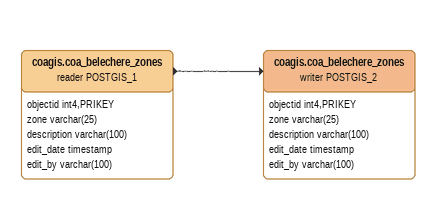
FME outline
coagis.coa_belechere_zones (reader POSTGIS_1)
    attributes: objectid int4,PRIKEY, zone varchar(25), description varchar(100), edit_date timestamp, edit_by varchar(100)
    -> coagis.coa_belechere_zones (writer POSTGIS_2)
coagis.coa_belechere_zones (writer POSTGIS_2)
    attributes: objectid int4,PRIKEY, zone varchar(25), description varchar(100), edit_date timestamp, edit_by varchar(100)
